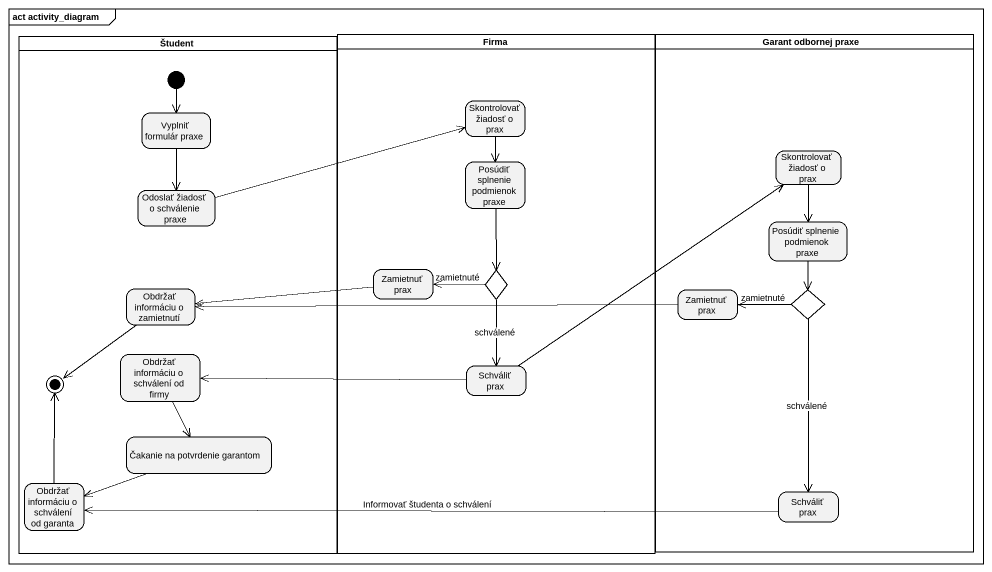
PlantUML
@startuml
mainframe act activity_diagram
hide empty description
state Študent <<partition>> {
  state "Vyplniť formulár praxe" as Vyplniť_formulár_praxe
  state "Odoslať žiadosť o schválenie praxe" as Odoslať_žiadosť_o
  state "Obdržať informáciu o zamietnutí" as Obdržať_informáciu_o
  state "Obdržať informáciu o schválení od firmy" as Obdržať_informáciu_o_2
  state "Čakanie na potvrdenie garantom" as Čakanie_na_potvrdenie
  state "Obdržať informáciu o schválení od garanta" as Obdržať_informáciu_o_3
  [*] --> Vyplniť_formulár_praxe
  Obdržať_informáciu_o --> [*]
  Obdržať_informáciu_o_3 -up-> [*]
}
state Firma <<partition>> {
  state "Skontrolovať žiadosť o prax" as Skontrolovať_žiadosť_o_prax
  state "Posúdiť splnenie podmienok praxe" as Posúdiť_splnenie_podmienok
  state "Zamietnuť prax" as Zamietnuť_prax
  state choice1 <<choice>>
  state "Schváliť prax" as Schváliť_prax
}
state "Garant odbornej praxe" as Garant_odbornej_praxe <<partition>> {
  state "Skontrolovať žiadosť o prax" as Skontrolovať_žiadosť_o_prax_2
  state "Posúdiť splnenie podmienok praxe" as Posúdiť_splnenie_podmienok_2
  state "Zamietnuť prax" as Zamietnuť_prax_2
  state choice2 <<choice>>
  state "Schváliť prax" as Schváliť_prax_2
}
Vyplniť_formulár_praxe --> Odoslať_žiadosť_o
Skontrolovať_žiadosť_o_prax --> Posúdiť_splnenie_podmienok
Skontrolovať_žiadosť_o_prax_2 --> Posúdiť_splnenie_podmienok_2
Odoslať_žiadosť_o -right-> Skontrolovať_žiadosť_o_prax
Posúdiť_splnenie_podmienok --> choice1
Posúdiť_splnenie_podmienok_2 --> choice2
Zamietnuť_prax -left-> Obdržať_informáciu_o
choice1 -left-> Zamietnuť_prax : zamietnuté
choice1 --> Schváliť_prax : schválené
Zamietnuť_prax_2 -left-> Obdržať_informáciu_o
choice2 -left-> Zamietnuť_prax_2 : zamietnuté
choice2 --> Schváliť_prax_2 : schválené
Obdržať_informáciu_o_2 --> Čakanie_na_potvrdenie
Schváliť_prax -up-> Skontrolovať_žiadosť_o_prax_2
Schváliť_prax -left-> Obdržať_informáciu_o_2
Čakanie_na_potvrdenie -left-> Obdržať_informáciu_o_3
Schváliť_prax_2 -left-> Obdržať_informáciu_o_3 : Informovať študenta o schválení
@enduml
